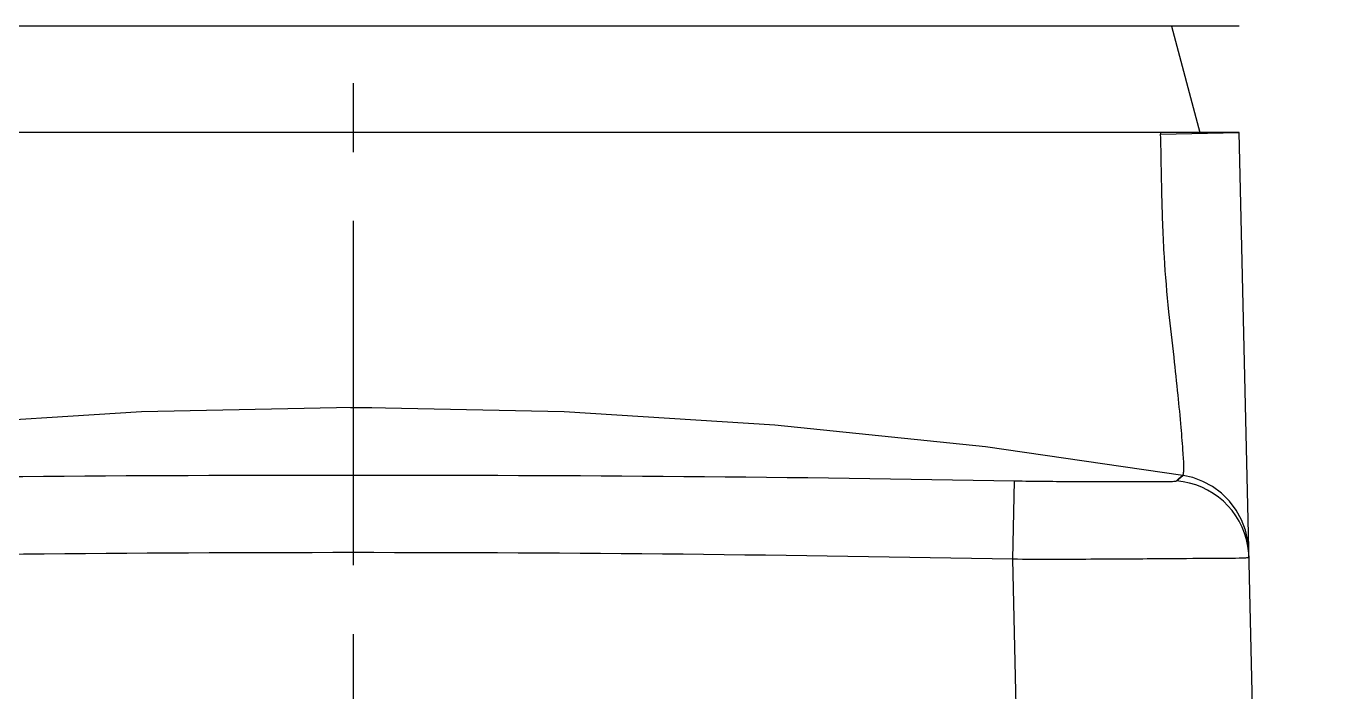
# Model space of a CAD drawing. Extents: x 47470 to 48064, y 16089 to 16509.
# Drawn here: x 47866.75 to 47900.05, y 16356.83 to 16373.75 of the extents above; entities that cross this region are included whole.
import ezdxf

# ---------------------------------------------------------------- set-up
doc = ezdxf.new("R2010")
doc.units = 0
doc.header["$LTSCALE"] = 7
doc.header["$MEASUREMENT"] = 0
doc.linetypes.add('CENTER', pattern=[2, 1.25, -0.25, 0.25, -0.25])
doc.layers.add('CL', color=1, linetype='CENTER')
doc.layers.add('DWG', color=7, linetype='CONTINUOUS')

msp = doc.modelspace()

# ---------------------------------------------------------------- linework, layer by layer
at = {"layer": 'CL'}
msp.add_line((47875.05367, 16234.04964), (47875.05367, 16405.76317), dxfattribs=at)
at = {"layer": 'DWG'}
for p, q in [((47897.55367, 16373.74964), (47852.55367, 16373.74964)), ((47895.8304, 16373.74964), (47896.55387, 16371.04964)), ((47897.55369, 16371.04964), (47852.55365, 16371.04964)), ((47895.55315, 16371.04964), (47895.55425, 16371.00458)), ((47895.55425, 16371.00458), (47897.54118, 16371.0494)), ((47900.05367, 16261.04964), (47897.55367, 16371.04964)), ((47875.52265, 16364.04879), (47874.98213, 16364.04962)), ((47895.95449, 16362.19444), (47896.11855, 16362.32756)), ((47891.79871, 16360.20106), (47891.84081, 16362.19565)), ((47897.79087, 16360.50578), (47897.77191, 16360.67171)), ((47897.79554, 16360.40744), (47897.79087, 16360.50578)), ((47897.79919, 16360.24685), (47897.79777, 16360.2897)), ((47891.94346, 16353.83152), (47891.7987, 16360.20223))]:
    msp.add_line(p, q, dxfattribs=at)
for points in [[(47896.11914, 16362.33054), (47891.10951, 16363.05672), (47885.76141, 16363.61375), (47880.4037, 16363.94777), (47875.0407, 16364.05877), (47869.67774, 16363.94669), (47864.32011, 16363.6116), (47858.97208, 16363.05349), (47853.9882, 16362.33054)], [(47895.95426, 16362.19228), (47895.99556, 16362.23019), (47896.02987, 16362.26124), (47896.05686, 16362.28641), (47896.07759, 16362.30529), (47896.09249, 16362.31798), (47896.10317, 16362.32588), (47896.11134, 16362.32979), (47896.11714, 16362.33073), (47896.11914, 16362.33054)], [(47897.77191, 16360.67171), (47897.71073, 16360.94056), (47897.61039, 16361.20374), (47897.47252, 16361.45277), (47897.30023, 16361.68075), (47897.09711, 16361.88117), (47896.86984, 16362.04966), (47896.62563, 16362.18229), (47896.37129, 16362.27776), (47896.12834, 16362.33449)]]:
    msp.add_lwpolyline(points, dxfattribs=at)
for centre, radius, start, end in [((47895.80052, 16360.20143), 1.99903, 9.690124, 85.584028), ((47895.79374, 16360.20008), 2.00601, 2.560546, 9.695495), ((47875.05365, 15532.90466), 827.46585, 88.84045366, 91.15954256)]:
    msp.add_arc(centre, radius, start, end, dxfattribs=at)
for points, knots in [([(47896.14492, 16362.49837), (47896.14602, 16362.63062), (47896.12219, 16362.98313), (47896.07293, 16363.60707), (47895.99604, 16364.42123), (47895.88939, 16365.40016), (47895.74887, 16366.56862), (47895.63759, 16367.93136), (47895.58012, 16369.43684), (47895.57101, 16370.47774), (47895.55425, 16371.00458)], [0, 0, 0, 0, 0.04650758, 0.12407308, 0.22017916, 0.33402358, 0.4703507, 0.63399358, 0.81464687, 1, 1, 1, 1]), ([(47858.26652, 16362.19565), (47863.86141, 16362.30367), (47875.05367, 16362.38232), (47886.24594, 16362.30367), (47891.84083, 16362.19565)], [0, 0, 0, 0, 0.5, 1, 1, 1, 1]), ([(47896.12391, 16362.32499), (47896.13013, 16362.34056), (47896.14144, 16362.39841), (47896.14458, 16362.45675), (47896.14492, 16362.49837)], [0, 0, 0, 0, 0.28721478, 1, 1, 1, 1]), ([(47891.84083, 16362.19564), (47892.10228, 16362.19052), (47892.61654, 16362.18402), (47893.36515, 16362.1809), (47894.0593, 16362.18041), (47894.6721, 16362.18075), (47895.12101, 16362.17977), (47895.42185, 16362.17939), (47895.59872, 16362.17922), (47895.73942, 16362.18051), (47895.84555, 16362.18081), (47895.91065, 16362.18712), (47895.94659, 16362.18789), (47895.95443, 16362.19445)], [0, 0, 0, 0, 0.19065969, 0.37495882, 0.54581109, 0.69674472, 0.82176342, 0.87306185, 0.91615439, 0.95055939, 0.97606541, 0.99254629, 1, 1, 1, 1]), ([(47897.64871, 16360.23108), (47897.39229, 16360.22265), (47896.689, 16360.22207), (47895.39951, 16360.21027), (47893.70603, 16360.19923), (47892.4591, 16360.19741), (47891.79869, 16360.20178)], [0, 0, 0, 0, 0.13156817, 0.36057422, 0.66132981, 1, 1, 1, 1]), ([(47897.79919, 16360.24685), (47897.79937, 16360.2433), (47897.78086, 16360.2399), (47897.75744, 16360.2363), (47897.7073, 16360.23329), (47897.67063, 16360.2318), (47897.64871, 16360.23108)], [0, 0, 0, 0, 0.07010279, 0.25811776, 0.56829195, 1, 1, 1, 1])]:
    msp.add_open_spline(points, degree=3, knots=knots, dxfattribs=at)

doc.saveas('drawing.dxf')
